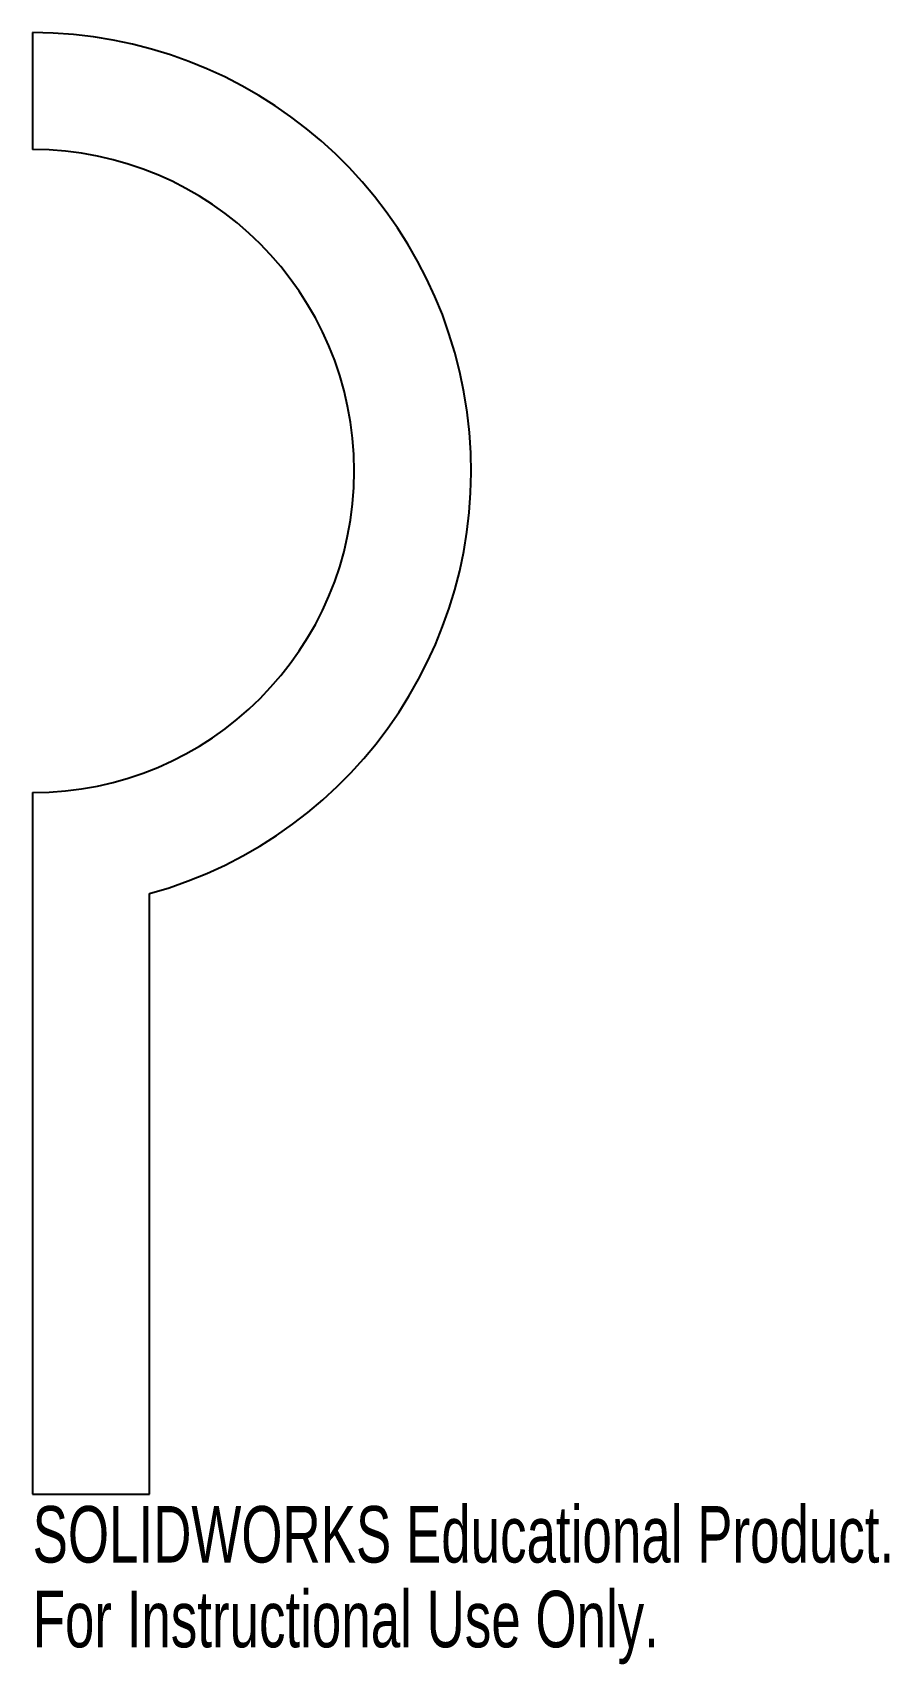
# Model space of a CAD drawing. Header units: millimetres. Extents: x -5 to 68, y -40 to 100.
import ezdxf

# ---------------------------------------------------------------- set-up
doc = ezdxf.new("R2010")
doc.units = ezdxf.units.MM
doc.styles.add('SLDTEXTSTYLE0', font='TXT', dxfattribs={"width": 0.7})

msp = doc.modelspace()

# ---------------------------------------------------------------- linework, layer by layer
at = {"color": 7, "linetype": 'Continuous', "lineweight": 25}
for p, q in [((-5, 100), (-5, 90)), ((-5, 35), (-5, -25)), ((5, -25), (5, 26.36)), ((-5, -25), (5, -25))]:
    msp.add_line(p, q, dxfattribs=at)
for radius, start in [(37.5, 285.466), (27.5, 270)]:
    msp.add_arc((-5, 62.5), radius, start, 90, dxfattribs=at)

# ---------------------------------------------------------------- texts
at = {"color": 7, "linetype": 'Continuous', "char_height": 4.8336, "attachment_point": 1, "style": 'SLDTEXTSTYLE0'}
for s, insert in [('SOLIDWORKS Educational Product.', (-5, -26.02)), ('For Instructional Use Only.', (-5, -33.27))]:
    msp.add_mtext(s, dxfattribs=dict(at, insert=insert))

doc.saveas('drawing.dxf')
